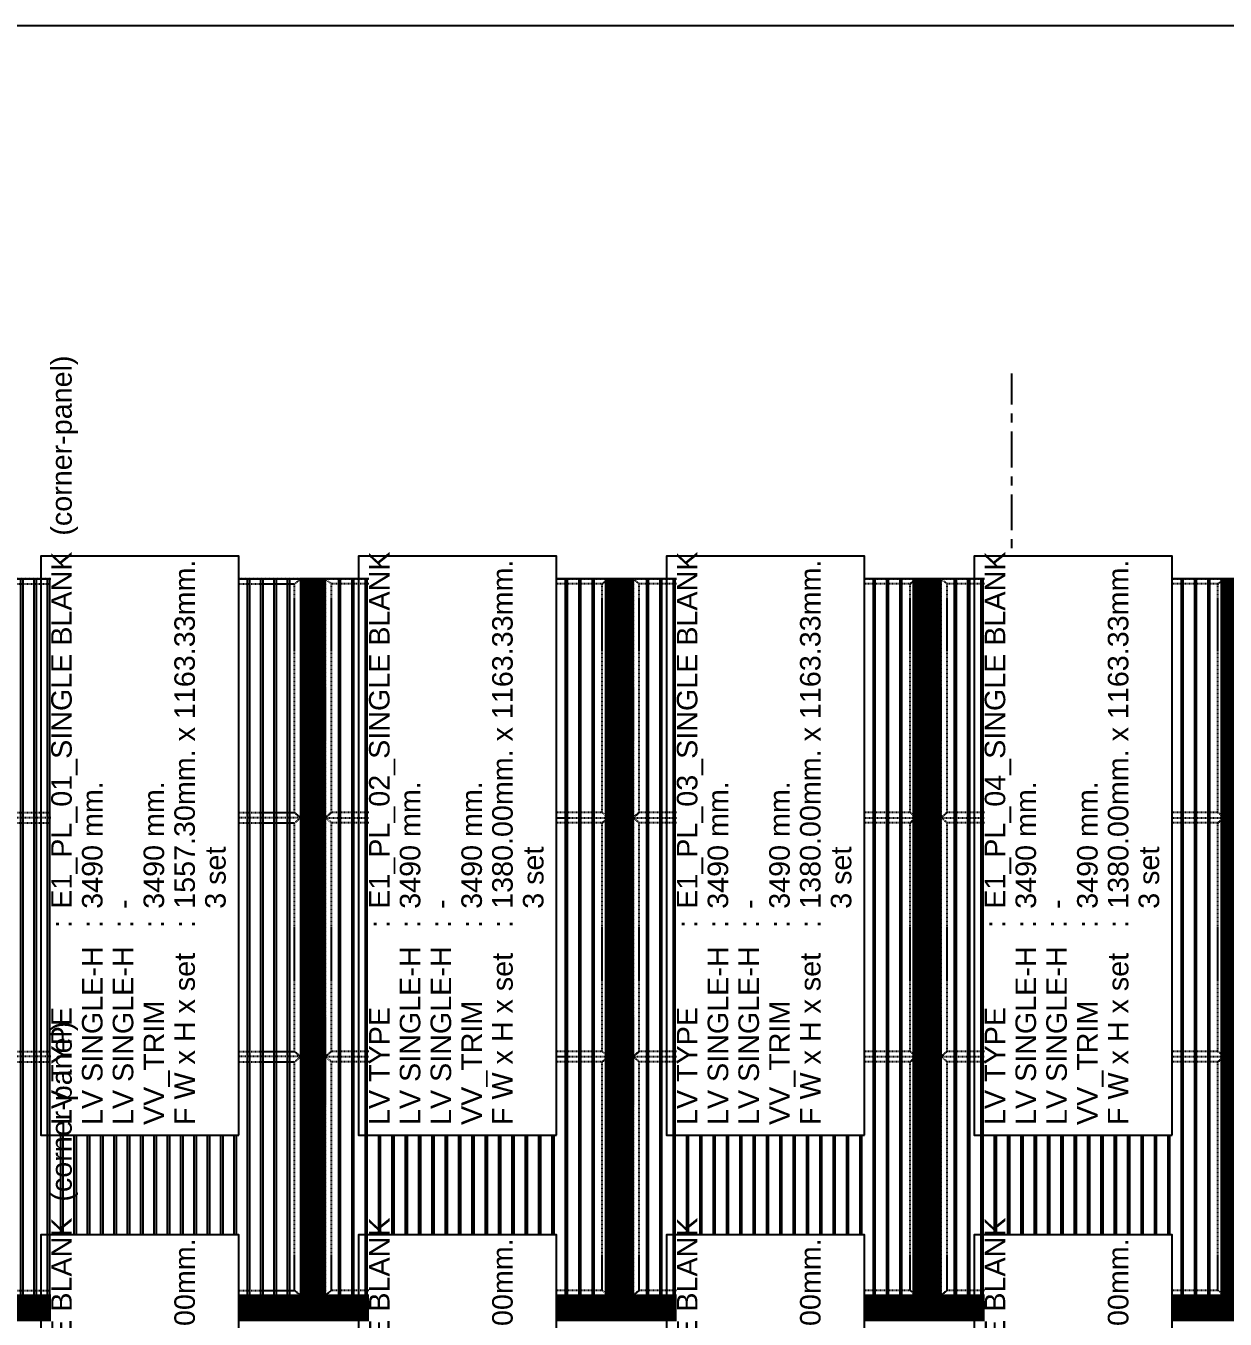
# Model space of a CAD drawing. Header units: millimetres. Extents: x -4391136 to -1798569, y -886572 to -291056.
# Drawn here: x -2426611 to -2420767, y -384595 to -378298 of the extents above; entities that cross this region are included whole.
import ezdxf
from ezdxf.enums import TextEntityAlignment as Align

# ---------------------------------------------------------------- set-up
doc = ezdxf.new("R2010")
doc.units = ezdxf.units.MM
doc.set_wipeout_variables(frame=1)
for name, pattern in [('ACM_Grid2', [9, 6, -1, 1, -1]), ('CENTER', [50.8, 31.75, -6.35, 6.35, -6.35]), ('HIDDEN', [0.375, 0.25, -0.125]), ('HIDDEN2', [4.7625, 3.175, -1.5875]), ('TA_GL_000.70000', [1.925, 0.7, -0.175, 0.175, -0.175, 0.7]), ('TA_GL_005.00000', [13.75, 5, -1.25, 1.25, -1.25, 5]), ('TA_HL_001.00000', [6.5, 3.55, -2.95])]:
    doc.linetypes.add(name, pattern=pattern)
for name, color, linetype in [('000 - 0_SYM_DWG_GRID-BUBBLE_MAIN_COLOR_1', 7, 'Continuous'), ('000 - 0_SYM_DWG_GRIDLINE_MAIN_COLOR_251', 7, 'Continuous'), ('000 - GRID', 7, 'CENTER'), ('010 - ASPG_EXTR_MAIN_COLOR_2', 7, 'Continuous'), ('010 - ASPG_EXTR_WIPEOUT_', 7, 'Continuous'), ('010 - ASPG_FRAMING_MAIN_COLOR_1', 7, 'Continuous'), ('010 - ASPG_FRAMING_MAIN_COLOR_2', 7, 'Continuous'), ('010 - ASPG_FRAMING_SUB_COLOR_2', 7, 'Continuous'), ('010 - ASPG_FRAMING_WIPEOUT_', 7, 'Continuous'), ('_[-125x65x6x8', 7, 'Continuous'), ('_PLATE-SC', 7, 'Continuous'), ('_PP-Dim', 7, 'Continuous'), ('_SC -100x100x6x8', 7, 'Continuous'), ('_SC-D1', 7, 'Continuous'), ('G-ANNO-HATCH-G251', 7, 'Continuous'), ('Xref-E1-E4$0$E1_Ent2-CRD$0$_Beam', 7, 'Continuous'), ('Xref-E1-E4$0$E1_Ent2-CRD$0$_Col', 7, 'Continuous')]:
    doc.layers.add(name, color=color, linetype=linetype)
for name, color, linetype, plot in [('000 - ESTIMATE_ASPG_MAIN_COLOR_6', 7, 'Continuous', False), ('000 - ESTIMATE_ASPG_TEXT_COLOR_1', 7, 'Continuous', False), ('000 - ESTIMATE_ASPG_WIPEOUT_', 7, 'Continuous', False), ('000_AREA_ASPG_AREA_HATCH_', 7, 'Continuous', False), ('000_AREA_ASPG_AREA_MAIN_COLOR_1', 7, 'Continuous', False)]:
    doc.layers.add(name, color=color, linetype=linetype, plot=plot)
doc.layers.add('ACM_Line_Grid Line _Existing__Lw2_', color=7, linetype='ACM_Grid2', lineweight=9)
doc.styles.add('_Arial', font='arial.ttf')
doc.styles.add('Arial', font='arial.ttf', dxfattribs={"height": 1500})
doc.styles.add('TA', font='', dxfattribs={"height": 4.5})
doc.styles.get('TA').set_extended_font_data('Cordia New')

# ---------------------------------------------------------------- blocks, each defined once
blk = doc.blocks.new('_PL-01')
at = {"layer": 'G-ANNO-HATCH-G251'}
h = blk.add_hatch(dxfattribs=at)
h.set_pattern_fill('AR-CONC', scale=0.05)
h.set_pattern_definition([(50, (-178564.836, -85577.109), (9.10923345, -0.79695428), [0.9525, -10.4775]), (355, (-178564.836, -85577.109), (-1.76217107, 9.55284226), [0.762, -8.3820292]), (100.4514447, (-178564.077, -85577.176), (7.34706235, 8.7558876), [0.80950044, -8.90451223]), (46.1842, (-178564.836, -85574.569), (13.55395204, -2.1021164), [1.42875, -15.71625]), (96.6355576, (-178563.706, -85574.744), (11.8702067, 12.3713062), [1.2142512, -13.3567804]), (351.184151, (-178564.836, -85574.57), (11.8702067, 12.3713062), [1.1429984, -12.5729866]), (21, (-178563.566, -85575.204), (7.58071956, -5.1132599), [0.9525, -10.4775]), (326, (-178563.566, -85575.204), (3.0901014, 9.2093983), [0.762, -8.382]), (71.451445, (-178562.934, -85575.63), (10.67082096, 4.09613844), [0.80950044, -8.9044969]), (37.5, (-178564.8358, -85577.1093), (0.15443016, 4.227751944), [0, -8.2804, 0, -8.509, 0, -8.41375]), (7.5, (-178564.836, -85577.1093), (3.34098313, 5.00902874), [0, -4.8514, 0, -8.0899, 0, -3.20675]), (327.5, (-178567.668, -85577.1093), (6.77952976, -0.2864372), [0, -3.175, 0, -9.906, 0, -13.1445]), (317.5, (-178568.938, -85577.1093), (7.40645907, 1.27132455), [0, -4.1275, 0, -6.5786, 0, -9.3345])])
h.paths.add_polyline_path([(70, 0), (-70, 0), (-70, -10), (70, -10)])
h = blk.add_hatch(dxfattribs=at)
h.set_pattern_fill('ANSI32', scale=0.5, angle=90)
h.set_pattern_definition([(135, (-178371.5467, -85577.1093), (-3.36759605, -3.36759605), []), (135, (-178371.5467, -85574.8643), (-3.36759605, -3.36759605), [])])
h.paths.add_polyline_path([(70, -10), (-70, -10), (-70, -20), (70, -20)])
at = {"color": 7}
for points in [[(-70, 0), (70, 0), (70, -10), (-70, -10)], [(-70, -10), (70, -10), (70, -20), (-70, -20)]]:
    blk.add_lwpolyline(points, close=True, dxfattribs=at)
at = {"layer": 'ACM_Line_Grid Line _Existing__Lw2_', "color": 7, "lineweight": 20}
blk.add_line((0, 0), (0, -20), dxfattribs=at)
blk = doc.blocks.new('*U1299')
at = {"color": 7}
for p, q in [((-3, 2760.5), (-63, 2760.5)), ((-57.9, 2755.5), (-50, 2755.5)), ((-50, 5.5), (-50, 2755.5)), ((-50, 2755.5), (50, 2755.5)), ((-24.8, 2732.1), (-24.8, 2718.8)), ((-24.8, 2732.1), (-23.6, 2730.8)), ((-24.8, 2718.8), (-23.6, 2720.1)), ((-22.4, 2732.1), (-23.6, 2730.8)), ((-23.6, 2730.8), (-23.6, 2720.1)), ((-23.6, 2720.1), (-22.4, 2718.8)), ((-22.4, 2732.1), (-21.2, 2730.8)), ((-22.4, 2732.1), (-22.4, 2718.8)), ((-22.4, 2718.8), (-21.2, 2720.1)), ((-20, 2732.1), (-21.2, 2730.8)), ((-21.2, 2730.8), (-21.2, 2720.1)), ((-21.2, 2720.1), (-20, 2718.8)), ((-20, 2732.1), (-18.8, 2730.8)), ((-20, 2732.1), (-20, 2718.8)), ((-20, 2718.8), (-18.8, 2720.2)), ((-17.6, 2736.3), (-18.8, 2735.5)), ((-18.8, 2735.5), (-18.8, 2715.5)), ((-17.6, 2714.7), (-18.8, 2715.5)), ((-17.6, 2736.3), (-11, 2736.3)), ((-17.6, 2729.1), (-11, 2729.1)), ((-17.6, 2721.9), (-11, 2721.9)), ((-17.6, 2714.7), (-11, 2714.7)), ((-11, 2736.3), (-9.8, 2735.5)), ((-11, 2714.7), (-9.8, 2715.5)), ((-9.8, 2739), (-9.8, 2712)), ((-9.8, 2739), (-8, 2739)), ((-9.8, 2712), (-8, 2712)), ((-8, 2739), (-8, 2712)), ((-3, 2755.5), (-3, 2760.5)), ((4, 2712), (4, 2739)), ((5.8, 2739), (4, 2739)), ((5.8, 2712), (4, 2712)), ((5.8, 2712), (5.8, 2739)), ((7, 2736.3), (5.8, 2735.5)), ((7, 2714.7), (5.8, 2715.5)), ((13.6, 2736.3), (7, 2736.3)), ((13.6, 2729.1), (7, 2729.1)), ((13.6, 2721.9), (7, 2721.9)), ((13.6, 2714.7), (7, 2714.7)), ((13.6, 2736.3), (14.8, 2735.5)), ((13.6, 2714.7), (14.8, 2715.5)), ((14.8, 2715.5), (14.8, 2735.5)), ((22.6, 2736.3), (16, 2736.3)), ((22.6, 2729.1), (16, 2729.1)), ((22.6, 2721.9), (16, 2721.9)), ((22.6, 2714.7), (16, 2714.7)), ((22.6, 2736.3), (23.8, 2735.5)), ((22.6, 2714.7), (23.8, 2715.5)), ((23.8, 2715.5), (23.8, 2735.5)), ((25, 2732.1), (23.8, 2730.8)), ((25, 2718.8), (23.8, 2720.2)), ((26.2, 2730.8), (25, 2732.1)), ((25, 2718.8), (25, 2732.1)), ((25, 2718.8), (26.2, 2720.2)), ((27.4, 2732.1), (26.2, 2730.8)), ((26.2, 2720.2), (26.2, 2730.8)), ((27.4, 2718.8), (26.2, 2720.2)), ((28.6, 2730.8), (27.4, 2732.1)), ((27.4, 2718.8), (27.4, 2732.1)), ((27.4, 2718.8), (28.6, 2720.2)), ((29.8, 2732.1), (28.6, 2730.8)), ((28.6, 2730.8), (28.6, 2720.2)), ((29.8, 2718.8), (28.6, 2720.2)), ((29.8, 2718.8), (29.8, 2732.1)), ((50, 2755.5), (50, 5.5)), ((-3, 0.5), (-63, 0.5)), ((-57.9, 5.5), (-50, 5.5)), ((-50, 5.5), (50, 5.5)), ((-24.8, 28.8), (-24.8, 42.1)), ((-24.8, 42.1), (-23.6, 40.8)), ((-24.8, 28.8), (-23.6, 30.2)), ((-23.6, 40.8), (-22.4, 42.1)), ((-23.6, 30.2), (-23.6, 40.8)), ((-22.4, 28.8), (-23.6, 30.2)), ((-22.4, 42.1), (-21.2, 40.8)), ((-22.4, 28.8), (-22.4, 42.1)), ((-22.4, 28.8), (-21.2, 30.2)), ((-21.2, 40.8), (-20, 42.1)), ((-21.2, 30.2), (-21.2, 40.8)), ((-20, 28.8), (-21.2, 30.2)), ((-20, 42.1), (-18.8, 40.8)), ((-20, 28.8), (-20, 42.1)), ((-20, 28.8), (-18.8, 30.2)), ((-17.6, 46.3), (-18.8, 45.5)), ((-18.8, 25.5), (-18.8, 45.5)), ((-17.6, 24.7), (-18.8, 25.5)), ((-17.6, 46.3), (-11, 46.3)), ((-17.6, 39.1), (-11, 39.1)), ((-17.6, 31.9), (-11, 31.9)), ((-17.6, 24.7), (-11, 24.7)), ((-11, 46.3), (-9.8, 45.5)), ((-11, 24.7), (-9.8, 25.5)), ((-9.8, 22), (-9.8, 49)), ((-9.8, 49), (-8, 49)), ((-9.8, 22), (-8, 22)), ((-8, 22), (-8, 49)), ((-3, 5.5), (-3, 0.5)), ((4, 49), (4, 22)), ((5.8, 49), (4, 49)), ((5.8, 22), (4, 22)), ((5.8, 49), (5.8, 22)), ((7, 46.3), (5.8, 45.5)), ((7, 24.7), (5.8, 25.5)), ((13.6, 46.3), (7, 46.3)), ((13.6, 39.1), (7, 39.1)), ((13.6, 31.9), (7, 31.9)), ((13.6, 24.7), (7, 24.7)), ((13.6, 46.3), (14.8, 45.5)), ((13.6, 24.7), (14.8, 25.5)), ((14.8, 45.5), (14.8, 25.5)), ((22.6, 46.3), (16, 46.3)), ((22.6, 39.1), (16, 39.1)), ((22.6, 31.9), (16, 31.9)), ((22.6, 24.7), (16, 24.7)), ((22.6, 46.3), (23.8, 45.5)), ((22.6, 24.7), (23.8, 25.5)), ((23.8, 45.5), (23.8, 25.5)), ((25, 42.1), (23.8, 40.8)), ((25, 28.8), (23.8, 30.2)), ((25, 42.1), (26.2, 40.8)), ((25, 42.1), (25, 28.8)), ((26.2, 30.1), (25, 28.8)), ((27.4, 42.1), (26.2, 40.8)), ((26.2, 40.8), (26.2, 30.1)), ((27.4, 28.8), (26.2, 30.1)), ((27.4, 42.1), (28.6, 40.8)), ((27.4, 42.1), (27.4, 28.8)), ((28.6, 30.1), (27.4, 28.8)), ((29.8, 42.1), (28.6, 40.8)), ((28.6, 30.1), (28.6, 40.8)), ((29.8, 28.8), (28.6, 30.1)), ((29.8, 42.1), (29.8, 28.8))]:
    blk.add_line(p, q, dxfattribs=at)
at = {"color": 7, "linetype": 'HIDDEN'}
for p, q in [((-8, 2750.5), (-8, 2705.6)), ((-3, 2755.5), (-3, 5.5)), ((3, 5.5), (3, 2755.5)), ((-8, 10.5), (-8, 55.3))]:
    blk.add_line(p, q, dxfattribs=at)
at = {"color": 7}
for points in [[(-17.6, 2736.3, 0.325), (-17.6, 2729.1, 0.325), (-17.6, 2721.9, 0.325), (-17.6, 2714.7, 0.325)], [(-11, 2736.3, -0.325), (-11, 2729.1, -0.325), (-11, 2721.9, -0.325), (-11, 2714.7, -0.325)], [(7, 2714.7, -0.325), (7, 2721.9, -0.325), (7, 2729.1, -0.325), (7, 2736.3, -0.325)], [(13.6, 2714.7, 0.325), (13.6, 2721.9, 0.325), (13.6, 2729.1, 0.325), (13.6, 2736.3, 0.325)], [(22.6, 2714.7, 0.325), (22.6, 2721.9, 0.325), (22.6, 2729.1, 0.325), (22.6, 2736.3, 0.325)], [(-17.6, 24.7, -0.325), (-17.6, 31.9, -0.325), (-17.6, 39.1, -0.325), (-17.6, 46.3, -0.325)], [(-11, 24.7, 0.325), (-11, 31.9, 0.325), (-11, 39.1, 0.325), (-11, 46.3, 0.325)], [(7, 46.3, 0.325), (7, 39.1, 0.325), (7, 31.9, 0.325), (7, 24.7, 0.325)], [(13.6, 46.3, -0.325), (13.6, 39.1, -0.325), (13.6, 31.9, -0.325), (13.6, 24.7, -0.325)], [(22.6, 46.3, -0.325), (22.6, 39.1, -0.325), (22.6, 31.9, -0.325), (22.6, 24.7, -0.325)]]:
    blk.add_lwpolyline(points, format="xyb", dxfattribs=at)
for points in [[(16, 2736.3, 0.325), (16, 2729.1, 0.325), (16, 2721.9, 0.325), (16, 2714.7), (14.8, 2715.5), (14.8, 2735.5)], [(16, 24.7, -0.325), (16, 31.9, -0.325), (16, 39.1, -0.325), (16, 46.3), (14.8, 45.5), (14.8, 25.5)]]:
    blk.add_lwpolyline(points, format="xyb", close=True, dxfattribs=at)
for centre, radius, start, end in [((-57.2, 2761.4), 5.91, 188.47924, 263.15021), ((-18.3, 2725.5), 9.29, 134.32225, 225.67775), ((71.5, 2721.4), 47.7, 178.49035, 181.50965), ((23.3, 2725.5), 9.29, 314.32225, 45.67775), ((-57.2, -0.4), 5.91, 96.84979, 171.52076), ((-18.3, 35.5), 9.29, 134.32225, 225.67775), ((71.5, 39.5), 47.7, 178.49035, 181.50965), ((23.3, 35.5), 9.29, 314.32225, 45.67775)]:
    blk.add_arc(centre, radius, start, end, dxfattribs=at)
at = {"color": 7, "linetype": 'HIDDEN'}
for centre, radius, start, end in [((-13, 2750.5), 5, 0, 90), ((-2.1, 2706.3), 5.91, 186.84979, 261.52076), ((-13, 10.5), 5, 270, 0), ((-2.1, 54.6), 5.91, 98.47924, 173.15021)]:
    blk.add_arc(centre, radius, start, end, dxfattribs=at)
at = {"layer": 'Defpoints', "color": 7}
blk.add_line((0, 2760.5), (0, 0.5), dxfattribs=at)
blk = doc.blocks.new('*U1504')
at = {"color": 7, "linetype": 'HIDDEN2', "ltscale": 0.5}
blk.add_line((-6944.3, -26.5), (-16249.2, -26.5), dxfattribs=at)
at = {"color": 7}
blk.add_lwpolyline([(-6944.3, 32.5), (-16249.2, 32.5), (-16249.2, -32.5), (-6944.3, -32.5)], close=True, dxfattribs=at)
blk = doc.blocks.new('*U1498')
at = {"color": 7, "linetype": 'HIDDEN2', "ltscale": 0.5}
blk.add_line((-6944.3, -26.5), (-16249.2, -26.5), dxfattribs=at)
at = {"color": 7}
blk.add_lwpolyline([(-6944.3, 32.5), (-16249.2, 32.5), (-16249.2, -32.5), (-6944.3, -32.5)], close=True, dxfattribs=at)
blk = doc.blocks.new('*U1499')
at = {"color": 7, "linetype": 'HIDDEN2', "ltscale": 0.5}
blk.add_line((-6944.3, -26.5), (-16249.2, -26.5), dxfattribs=at)
at = {"color": 7}
blk.add_lwpolyline([(-6944.3, 32.5), (-16249.2, 32.5), (-16249.2, -32.5), (-6944.3, -32.5)], close=True, dxfattribs=at)
blk = doc.blocks.new('_SC-D1')
at = {"color": 7}
blk.add_line((3, -36), (-3, -36), dxfattribs=at)
for points in [[(-50, 0), (50, 0), (50, -6), (-50, -6)], [(-3, -6), (3, -6), (3, -106), (-3, -106)]]:
    blk.add_lwpolyline(points, close=True, dxfattribs=at)
blk = doc.blocks.new('W-1-PP17-ENT2_REV00_20260528-110925_ELEVATION_1_')
at = {"layer": '_PP-Dim', "color": 7}
blk.add_point((-9905, 111340), dxfattribs=at)
at = {"layer": 'Xref-E1-E4$0$E1_Ent2-CRD$0$_Beam', "color": 7, "lineweight": -3}
for p, q in [((-500, 114740), (-9905, 114740)), ((-500, 114140), (-9905, 114140)), ((-4160, 111340), (-9905, 111340))]:
    blk.add_line(p, q, dxfattribs=at)
at = {"layer": 'Xref-E1-E4$0$E1_Ent2-CRD$0$_Col', "color": 7, "lineweight": -3}
blk.add_line((-10205, 114740), (-9905, 114740), dxfattribs=at)
blk.add_lwpolyline([(-9905, 114740), (-9905, 106090), (-10205, 106090), (-10205, 114740)], dxfattribs=at)
at = {"layer": '_[-125x65x6x8', "color": 7}
for name, p in [('*U1504', (6394.3, 113740)), ('*U1498', (6394.3, 112740)), ('*U1499', (6394.3, 111740))]:
    blk.add_blockref(name, p, dxfattribs=at)
at = {"layer": '_PLATE-SC', "color": 7}
for p in [(-9605, 114140), (-6670, 114140)]:
    blk.add_blockref('_PL-01', p, dxfattribs=at)
at = {"layer": '_PLATE-SC', "color": 7, "xscale": -1, "rotation": 180}
for p in [(-9605, 111340), (-6670, 111340)]:
    blk.add_blockref('_PL-01', p, dxfattribs=at)
at = {"layer": '_SC -100x100x6x8', "color": 7}
for p in [(-9605, 111359.5), (-6670, 111359.5)]:
    blk.add_blockref('*U1299', p, dxfattribs=at)
at = {"layer": '_SC-D1', "color": 7}
for p in [(-9605, 113707.5), (-6670, 113707.5), (-9605, 112707.5), (-6670, 112707.5), (-9605, 111707.5), (-6670, 111707.5)]:
    blk.add_blockref('_SC-D1', p, dxfattribs=at)
blk = doc.blocks.new('*U1519')
at = {"layer": '000 - 0_SYM_DWG_GRIDLINE_MAIN_COLOR_251', "color": 7, "linetype": 'ByBlock', "ltscale": 5}
blk.add_line((20, 0), (-232, 0), dxfattribs=at)
at = {"color": 7, "style": 'TA', "flags": 1}
blk.add_attdef('LOCATION', (6, -6), '', height=4.5, rotation=270, dxfattribs=at)
blk = doc.blocks.new('*U2079')
at = {"layer": '000 - 0_SYM_DWG_GRIDLINE_MAIN_COLOR_251', "color": 7, "linetype": 'ByBlock', "ltscale": 5}
blk.add_line((20, 0), (-295.4, 0), dxfattribs=at)
at = {"layer": '000 - 0_SYM_DWG_GRIDLINE_MAIN_COLOR_251', "color": 7}
blk.add_point((-275.4, 0), dxfattribs=at)
at = {"color": 7, "style": 'TA', "flags": 1}
blk.add_attdef('LOCATION', (6, -6), '', height=4.5, rotation=270, dxfattribs=at)
at = {"layer": '000 - 0_SYM_DWG_GRID-BUBBLE_MAIN_COLOR_1', "color": 7, "style": 'Arial'}
blk.add_attdef('GRID-HEAD', text='', height=4, rotation=90, dxfattribs=at).set_placement((41.25, 0), align=Align.MIDDLE_CENTER)
blk = doc.blocks.new('W-1-PP17-ENT2_REV00_20260528-110925_ELEVATION_1_DIMS')
at = {"layer": '000 - 0_SYM_DWG_GRIDLINE_MAIN_COLOR_251', "color": 7, "linetype": 'TA_GL_005.00000', "xscale": 50, "yscale": 50, "zscale": 50, "rotation": 180}
for p in [(-10600, 114840), (-10600, 114740), (-10600, 114090), (-10600, 111340)]:
    blk.add_blockref('*U1519', p, dxfattribs=at)
at = {"layer": '000 - GRID', "color": 7, "linetype": 'TA_GL_000.70000', "xscale": 50.00000000000038, "yscale": 50.00000000000038, "zscale": 50.00000000000038, "rotation": 270}
blk.add_blockref('*U2079', (-5300, 101070), dxfattribs=at)
blk = doc.blocks.new('A$Cbc3bdfda')
at = {"layer": '_PP-Dim', "color": 7}
blk.add_lwpolyline([(0, -400), (775, -400), (775, 0), (0, 0)], close=True, dxfattribs=at)
blk = doc.blocks.new('*U2053')
at = {"color": 7}
blk.add_wipeout([(0, -40), (10109, -40), (10109, 40), (0, 40)], dxfattribs=at).dxf.layer = '010 - ASPG_FRAMING_WIPEOUT_'
at = {"layer": '010 - ASPG_FRAMING_MAIN_COLOR_2', "color": 7}
blk.add_lwpolyline([(0, -40), (10109, -40), (10109, 40), (0, 40)], close=True, dxfattribs=at)
at = {"color": 7}
for points in [[(-75, 40), (10109, 40), (10109, 50), (-75, 50)], [(-75, -50), (10109, -50), (10109, -40), (-75, -40)]]:
    blk.add_wipeout(points, dxfattribs=at).dxf.layer = '010 - ASPG_FRAMING_WIPEOUT_'
at = {"layer": '010 - ASPG_FRAMING_MAIN_COLOR_1', "color": 7}
for points in [[(-75, 40), (10109, 40), (10109, 50), (-75, 50)], [(-75, -50), (10109, -50), (10109, -40), (-75, -40)]]:
    blk.add_lwpolyline(points, close=True, dxfattribs=at)
blk = doc.blocks.new('*U2057')
at = {"color": 7}
blk.add_wipeout([(50, 0), (1617.3, 0), (1617.3, 3490), (50, 3490)], dxfattribs=at).dxf.layer = '010 - ASPG_EXTR_WIPEOUT_'
at = {"layer": '010 - ASPG_EXTR_MAIN_COLOR_2', "color": 7}
for points in [[(113.5, 0), (123.8, 0), (123.8, 3490), (113.5, 3490)], [(178.5, 0), (188.8, 0), (188.8, 3490), (178.5, 3490)], [(243.5, 0), (253.8, 0), (253.8, 3490), (243.5, 3490)], [(308.5, 0), (318.8, 0), (318.8, 3490), (308.5, 3490)], [(373.5, 0), (383.8, 0), (383.8, 3490), (373.5, 3490)], [(438.5, 0), (448.8, 0), (448.8, 3490), (438.5, 3490)], [(503.5, 0), (513.8, 0), (513.8, 3490), (503.5, 3490)], [(568.5, 0), (578.8, 0), (578.8, 3490), (568.5, 3490)], [(633.5, 0), (643.8, 0), (643.8, 3490), (633.5, 3490)], [(698.5, 0), (708.8, 0), (708.8, 3490), (698.5, 3490)], [(763.5, 0), (773.8, 0), (773.8, 3490), (763.5, 3490)], [(828.5, 0), (838.8, 0), (838.8, 3490), (828.5, 3490)], [(893.5, 0), (903.8, 0), (903.8, 3490), (893.5, 3490)], [(958.5, 0), (968.8, 0), (968.8, 3490), (958.5, 3490)], [(1023.5, 0), (1033.8, 0), (1033.8, 3490), (1023.5, 3490)], [(1088.5, 0), (1098.8, 0), (1098.8, 3490), (1088.5, 3490)], [(1153.5, 0), (1163.8, 0), (1163.8, 3490), (1153.5, 3490)], [(1218.5, 0), (1228.8, 0), (1228.8, 3490), (1218.5, 3490)], [(1283.5, 0), (1293.8, 0), (1293.8, 3490), (1283.5, 3490)], [(1348.5, 0), (1358.8, 0), (1358.8, 3490), (1348.5, 3490)], [(1413.5, 0), (1423.8, 0), (1423.8, 3490), (1413.5, 3490)], [(1478.5, 0), (1488.8, 0), (1488.8, 3490), (1478.5, 3490)], [(1543.5, 0), (1553.8, 0), (1553.8, 3490), (1543.5, 3490)]]:
    blk.add_lwpolyline(points, close=True, dxfattribs=at)
at = {"layer": '010 - ASPG_FRAMING_SUB_COLOR_2', "color": 7}
blk.add_lwpolyline([(50, 0), (1617.3, 0), (1617.3, 3490), (50, 3490)], close=True, dxfattribs=at)
at = {"color": 7}
blk.add_wipeout([(-50, 0), (50, 0), (50, 3490), (-50, 3490)], dxfattribs=at).dxf.layer = '010 - ASPG_EXTR_WIPEOUT_'
at = {"layer": '010 - ASPG_EXTR_MAIN_COLOR_2', "color": 7}
blk.add_lwpolyline([(48.5, 0), (58.8, 0), (58.8, 3490), (48.5, 3490)], close=True, dxfattribs=at)
at = {"layer": '010 - ASPG_FRAMING_MAIN_COLOR_1', "color": 7}
for points in [[(-50, 0), (-40, 0), (-40, 3490), (-50, 3490)], [(40, 0), (50, 0), (50, 3490), (40, 3490)]]:
    blk.add_lwpolyline(points, close=True, dxfattribs=at)
at = {"layer": '010 - ASPG_FRAMING_SUB_COLOR_2', "color": 7}
blk.add_lwpolyline([(-50, 0), (50, 0), (50, 3490), (-50, 3490)], close=True, dxfattribs=at)
blk = doc.blocks.new('*U2044')
at = {"color": 7}
blk.add_wipeout([(50, 0), (1450, 0), (1450, 3490), (50, 3490)], dxfattribs=at).dxf.layer = '010 - ASPG_EXTR_WIPEOUT_'
at = {"layer": '010 - ASPG_EXTR_MAIN_COLOR_2', "color": 7}
for points in [[(125, 0), (135.2, 0), (135.2, 3490), (125, 3490)], [(190, 0), (200.2, 0), (200.2, 3490), (190, 3490)], [(255, 0), (265.2, 0), (265.2, 3490), (255, 3490)], [(320, 0), (330.2, 0), (330.2, 3490), (320, 3490)], [(385, 0), (395.2, 0), (395.2, 3490), (385, 3490)], [(450, 0), (460.2, 0), (460.2, 3490), (450, 3490)], [(515, 0), (525.2, 0), (525.2, 3490), (515, 3490)], [(580, 0), (590.2, 0), (590.2, 3490), (580, 3490)], [(645, 0), (655.2, 0), (655.2, 3490), (645, 3490)], [(710, 0), (720.2, 0), (720.2, 3490), (710, 3490)], [(775, 0), (785.2, 0), (785.2, 3490), (775, 3490)], [(840, 0), (850.2, 0), (850.2, 3490), (840, 3490)], [(905, 0), (915.2, 0), (915.2, 3490), (905, 3490)], [(970, 0), (980.2, 0), (980.2, 3490), (970, 3490)], [(1035, 0), (1045.2, 0), (1045.2, 3490), (1035, 3490)], [(1100, 0), (1110.2, 0), (1110.2, 3490), (1100, 3490)], [(1165, 0), (1175.2, 0), (1175.2, 3490), (1165, 3490)], [(1230, 0), (1240.2, 0), (1240.2, 3490), (1230, 3490)], [(1295, 0), (1305.2, 0), (1305.2, 3490), (1295, 3490)], [(1360, 0), (1370.2, 0), (1370.2, 3490), (1360, 3490)]]:
    blk.add_lwpolyline(points, close=True, dxfattribs=at)
at = {"layer": '010 - ASPG_FRAMING_SUB_COLOR_2', "color": 7}
blk.add_lwpolyline([(50, 0), (1450, 0), (1450, 3490), (50, 3490)], close=True, dxfattribs=at)
at = {"color": 7}
for points in [[(-50, 0), (50, 0), (50, 3490), (-50, 3490)], [(1450, 0), (1550, 0), (1550, 3490), (1450, 3490)]]:
    blk.add_wipeout(points, dxfattribs=at).dxf.layer = '010 - ASPG_EXTR_WIPEOUT_'
at = {"layer": '010 - ASPG_EXTR_MAIN_COLOR_2', "color": 7}
blk.add_lwpolyline([(1425, 0), (1435.2, 0), (1435.2, 3490), (1425, 3490)], close=True, dxfattribs=at)
at = {"layer": '010 - ASPG_FRAMING_MAIN_COLOR_1', "color": 7}
for points in [[(-50, 0), (-40, 0), (-40, 3490), (-50, 3490)], [(40, 0), (50, 0), (50, 3490), (40, 3490)], [(1450, 0), (1460, 0), (1460, 3490), (1450, 3490)], [(1540, 0), (1550, 0), (1550, 3490), (1540, 3490)]]:
    blk.add_lwpolyline(points, close=True, dxfattribs=at)
at = {"layer": '010 - ASPG_FRAMING_SUB_COLOR_2', "color": 7}
for points in [[(-50, 0), (50, 0), (50, 3490), (-50, 3490)], [(1450, 0), (1550, 0), (1550, 3490), (1450, 3490)]]:
    blk.add_lwpolyline(points, close=True, dxfattribs=at)
blk = doc.blocks.new('*U2376')
at = {"layer": '010 - ASPG_FRAMING_MAIN_COLOR_1', "color": 7, "linetype": 'ByBlock'}
for points in [[(0, 0), (0, 1380), (25, 1350), (25, 30), (0, 0)], [(1163.3, 1380), (0, 1380), (25, 1350), (1138.3, 1350)], [(1163.3, 0), (1163.3, 1380), (1138.3, 1350), (1138.3, 30), (1163.3, 0)], [(25, 30), (1138.3, 30), (1163.3, 0), (0, 0), (25, 30)]]:
    blk.add_lwpolyline(points, close=True, dxfattribs=at)
blk = doc.blocks.new('*U2374')
at = {"layer": '010 - ASPG_FRAMING_MAIN_COLOR_1', "color": 7, "linetype": 'ByBlock'}
for points in [[(0, 0), (0, 1557.3), (25, 1527.3), (25, 30), (0, 0)], [(1163.3, 1557.3), (0, 1557.3), (25, 1527.3), (1138.3, 1527.3)], [(1163.3, 0), (1163.3, 1557.3), (1138.3, 1527.3), (1138.3, 30), (1163.3, 0)], [(25, 30), (1138.3, 30), (1163.3, 0), (0, 0), (25, 30)]]:
    blk.add_lwpolyline(points, close=True, dxfattribs=at)
blk = doc.blocks.new('A$Cd3cf6656')
at = {"color": 7}
blk.add_wipeout([(-964.7, -457.4), (1855.6, -457.4), (1855.6, 457.4), (-964.7, 457.4)], dxfattribs=at).dxf.layer = '000 - ESTIMATE_ASPG_WIPEOUT_'
at = {"layer": '000 - ESTIMATE_ASPG_MAIN_COLOR_6', "color": 7}
blk.add_lwpolyline([(-964.7, -457.4), (1855.6, -457.4), (1855.6, 507.4), (-964.7, 507.4)], close=True, dxfattribs=at)
at = {"layer": '000 - ESTIMATE_ASPG_TEXT_COLOR_1', "color": 7, "style": '_Arial'}
for s, p in [('LV TYPE', (-914.7, 356.5)), (':', (45, 356.5)), ('LV SINGLE-H', (-914.7, 206.5)), (':', (45, 206.5)), ('LV SINGLE-H', (-914.7, 56.5)), (':', (45, 56.5)), ('VV_TRIM', (-914.7, -93.5)), (':', (45, -93.5)), ('F W x H x set', (-914.7, -243.5)), (':', (45, -243.5))]:
    blk.add_text(s, height=100, dxfattribs=at).set_placement(p)
for tag, p in [('LV_TYPE_VAL', (138.1, 356.5)), ('LV_SIN-H_VAL', (138.1, 206.5)), ('LV_DOU-H_VAL', (138.1, 56.5)), ('V-TRIM_VAL', (138.1, -93.5)), ('FRAME_VAL', (138.1, -243.5)), ('FRAME_SET', (138.1, -393.5))]:
    blk.add_attdef(tag, p, '', height=100, dxfattribs=at)
blk = doc.blocks.new('*U2671')
at = {"layer": '000_AREA_ASPG_AREA_HATCH_', "transparency": 33554539}
h = blk.add_hatch(dxfattribs=at)
h.set_pattern_fill('ANSI31')
h.set_pattern_definition([(45, (-24.4354, 3464.1105), (-2.245064, 2.245064), [])])
h.paths.add_polyline_path([(-60, 0), (60, 0), (60, 3490), (-60, 3490)])
at = {"layer": '000_AREA_ASPG_AREA_MAIN_COLOR_1', "color": 7}
blk.add_lwpolyline([(-60, 0), (60, 0), (60, 3490), (-60, 3490)], close=True, dxfattribs=at)
blk = doc.blocks.new('*U2672')
at = {"layer": '000_AREA_ASPG_AREA_HATCH_', "transparency": 33554539}
h = blk.add_hatch(dxfattribs=at)
h.set_pattern_fill('ANSI31')
h.set_pattern_definition([(45, (-24.4354, 3464.1105), (-2.245064, 2.245064), [])])
h.paths.add_polyline_path([(-60, 0), (60, 0), (60, 3490), (-60, 3490)])
at = {"layer": '000_AREA_ASPG_AREA_MAIN_COLOR_1', "color": 7}
blk.add_lwpolyline([(-60, 0), (60, 0), (60, 3490), (-60, 3490)], close=True, dxfattribs=at)
blk = doc.blocks.new('*U2675')
at = {"layer": '000_AREA_ASPG_AREA_HATCH_', "transparency": 33554539}
h = blk.add_hatch(dxfattribs=at)
h.set_pattern_fill('ANSI31')
h.set_pattern_definition([(45, (-24.4354, 10083.1105), (-2.245064, 2.245064), [])])
h.paths.add_polyline_path([(-60, 0), (60, 0), (60, 10109), (-60, 10109)])
at = {"layer": '000_AREA_ASPG_AREA_MAIN_COLOR_1', "color": 7}
blk.add_lwpolyline([(-60, 0), (60, 0), (60, 10109), (-60, 10109)], close=True, dxfattribs=at)

msp = doc.modelspace()

# ---------------------------------------------------------------- block references
at = {"color": 7}
for name in ['W-1-PP17-ENT2_REV00_20260528-110925_ELEVATION_1_DIMS', 'W-1-PP17-ENT2_REV00_20260528-110925_ELEVATION_1_']:
    msp.add_blockref(name, (-2416507, -495830.4), dxfattribs=at)
at = {"layer": '_PP-Dim', "color": 7, "xscale": 50, "yscale": 50, "zscale": 50}
msp.add_blockref('A$Cbc3bdfda', (-2433241.6, -378297.9), dxfattribs=at)

# ---------------------------------------------------------------- next in the draw order: block references
at = {"color": 7, "xscale": -1, "rotation": 180}
msp.add_blockref('*U2053', (-2426826, -384540.4), dxfattribs=at)

# ---------------------------------------------------------------- next in the draw order: block references
at = {"color": 7}
msp.add_blockref('*U2044', (-2425212, -384480.4), dxfattribs=at)

# ---------------------------------------------------------------- next in the draw order: block references
at = {"color": 7, "xscale": -1}
msp.add_blockref('*U2057', (-2425212, -384480.4), dxfattribs=at)
at = {"color": 7}
msp.add_blockref('*U2044', (-2423712, -384480.4), dxfattribs=at)

# ---------------------------------------------------------------- next in the draw order: block references
at = {"color": 7, "linetype": 'TA_HL_001.00000', "rotation": 90}
for p in [(-2425272, -382153.8), (-2425272, -383317.1), (-2425272, -384480.4)]:
    msp.add_blockref('*U2374', p, dxfattribs=at)
at = {"color": 7}
for name, p in [('*U2671', (-2425212, -384480.4)), ('*U2672', (-2423712, -384480.4)), ('*U2044', (-2422212, -384480.4))]:
    msp.add_blockref(name, p, dxfattribs=at)
at = {"color": 7, "linetype": 'TA_HL_001.00000', "yscale": -1, "rotation": 90}
for p in [(-2425152, -382153.8), (-2425152, -383317.1), (-2425152, -384480.4)]:
    msp.add_blockref('*U2376', p, dxfattribs=at)

# ---------------------------------------------------------------- next in the draw order: block references
at = {"color": 7, "rotation": 90}
for p, values in [((-2426030.6, -382735.4), {'LV_TYPE_VAL': 'E1_PL_01_SINGLE BLANK  (corner-panel)', 'LV_SIN-H_VAL': '3490 mm. ', 'LV_DOU-H_VAL': '-', 'V-TRIM_VAL': '3490 mm.', 'FRAME_VAL': '1557.30mm. x 1163.33mm.', 'FRAME_SET': '3 set'}), ((-2424482, -382735.4), {'LV_TYPE_VAL': 'E1_PL_02_SINGLE BLANK', 'LV_SIN-H_VAL': '3490 mm. ', 'LV_DOU-H_VAL': '-', 'V-TRIM_VAL': '3490 mm.', 'FRAME_VAL': '1380.00mm. x 1163.33mm.', 'FRAME_SET': '3 set'})]:
    msp.add_blockref('A$Cd3cf6656', p, dxfattribs=at).add_auto_attribs(values)
at = {"color": 7, "linetype": 'TA_HL_001.00000', "yscale": -1, "rotation": 90}
for p in [(-2423652, -382153.8), (-2422152, -382153.8), (-2423652, -383317.1), (-2422152, -383317.1), (-2423652, -384480.4), (-2422152, -384480.4)]:
    msp.add_blockref('*U2376', p, dxfattribs=at)
at = {"color": 7}
for p in [(-2422212, -384480.4), (-2420712, -384480.4)]:
    msp.add_blockref('*U2672', p, dxfattribs=at)
at = {"color": 7, "xscale": -1, "yscale": -1, "rotation": 90}
msp.add_blockref('*U2675', (-2426826, -384540.4), dxfattribs=at)

# ---------------------------------------------------------------- next in the draw order: block references
at = {"color": 7, "rotation": 90}
for p, values in [((-2422982, -382735.4), {'LV_TYPE_VAL': 'E1_PL_03_SINGLE BLANK', 'LV_SIN-H_VAL': '3490 mm. ', 'LV_DOU-H_VAL': '-', 'V-TRIM_VAL': '3490 mm.', 'FRAME_VAL': '1380.00mm. x 1163.33mm.', 'FRAME_SET': '3 set'}), ((-2421482, -382735.4), {'LV_TYPE_VAL': 'E1_PL_04_SINGLE BLANK', 'LV_SIN-H_VAL': '3490 mm. ', 'LV_DOU-H_VAL': '-', 'V-TRIM_VAL': '3490 mm.', 'FRAME_VAL': '1380.00mm. x 1163.33mm.', 'FRAME_SET': '3 set'}), ((-2426030.6, -386040.4), {'LV_TYPE_VAL': 'E1_PL_08_DOUBLE BLANK  (corner-panel)', 'LV_SIN-H_VAL': '2880 mm. ', 'LV_DOU-H_VAL': '2780 mm. ', 'V-TRIM_VAL': '2880 mm.', 'FRAME_VAL': '1557.30mm. x 1440.00mm.', 'FRAME_SET': '2 set'}), ((-2424482, -386040.4), {'LV_TYPE_VAL': 'E1_PL_09_DOUBLE BLANK', 'LV_SIN-H_VAL': '2880 mm. ', 'LV_DOU-H_VAL': '2780 mm. ', 'V-TRIM_VAL': '2880 mm.', 'FRAME_VAL': '1380.00mm. x 1440.00mm.', 'FRAME_SET': '2 set'}), ((-2422982, -386040.4), {'LV_TYPE_VAL': 'E1_PL_10_DOUBLE BLANK', 'LV_SIN-H_VAL': '2880 mm. ', 'LV_DOU-H_VAL': '2780 mm. ', 'V-TRIM_VAL': '2880 mm.', 'FRAME_VAL': '1380.00mm. x 1440.00mm.', 'FRAME_SET': '2 set'}), ((-2421482, -386040.4), {'LV_TYPE_VAL': 'E1_PL_11_DOUBLE BLANK', 'LV_SIN-H_VAL': '2880 mm. ', 'LV_DOU-H_VAL': '2780 mm. ', 'V-TRIM_VAL': '2880 mm.', 'FRAME_VAL': '1380.00mm. x 1440.00mm.', 'FRAME_SET': '2 set'})]:
    msp.add_blockref('A$Cd3cf6656', p, dxfattribs=at).add_auto_attribs(values)

doc.saveas('drawing.dxf')
